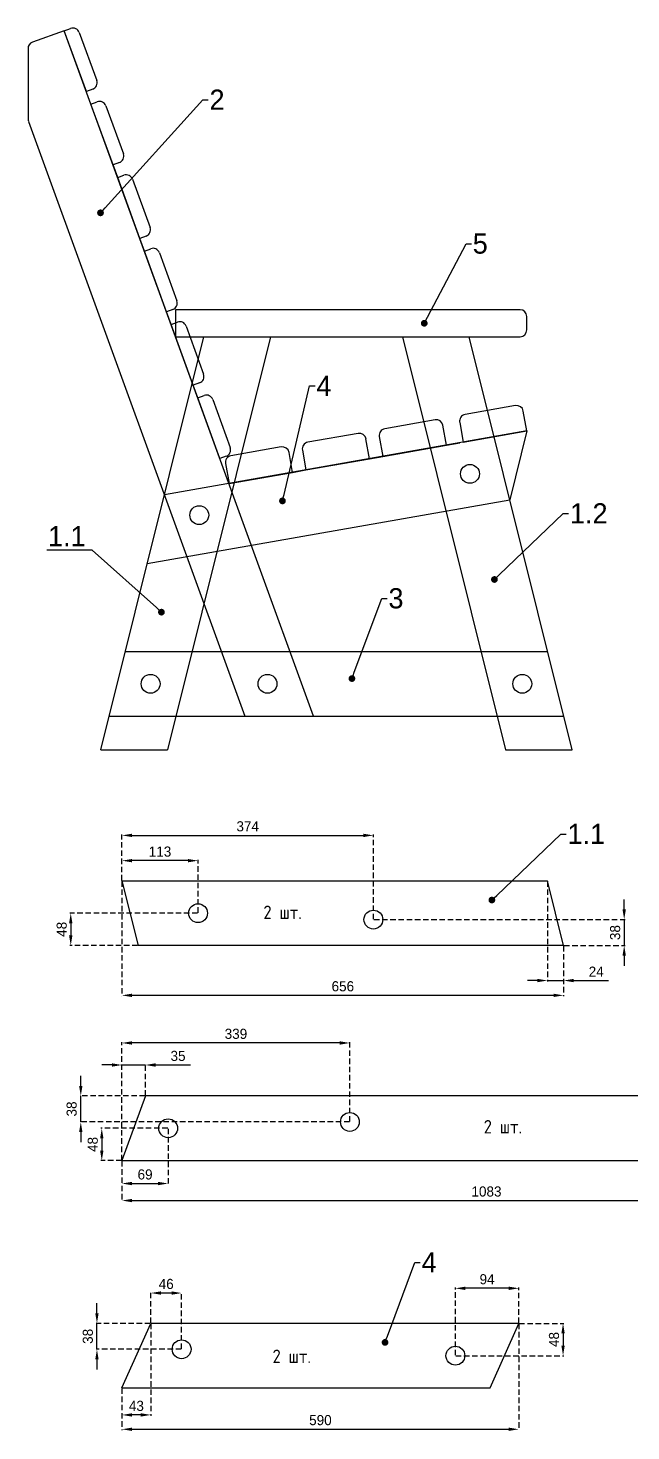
# Model space of a CAD drawing. Header units: millimetres. Extents: x 1392 to 3610, y -951 to 1132.
# Drawn here: x 1392 to 2288, y -951 to 1132 of the extents above; entities that cross this region are included whole.
import ezdxf
from ezdxf import colors
from ezdxf.entities.mleader import LeaderData, LeaderLine
from ezdxf.math import Vec2, Vec3

# ---------------------------------------------------------------- set-up
doc = ezdxf.new("R2010")
doc.units = ezdxf.units.MM
doc.linetypes.add('Êîíä3', pattern=[12.192, 8.128, -4.064])
doc.layers.add('annotate', color=7, linetype='Continuous')
doc.layers.add('Размер', color=7, linetype='Continuous')
doc.styles.get("Standard").update_dxf_attribs({"font": 'FreeMono.ttf'})
doc.dimstyles.new('ISO-25', dxfattribs={"dimtxt": 2.5, "dimasz": 2.5, "dimexe": 1.25, "dimexo": 0.625, "dimtad": 1, "dimtxsty": 'Standard', "dimcen": 2.5, "dimadec": 0, "dimazin": 0, "dimtfac": 1, "dimtmove": 0, "dimatfit": 3, "dimfxl": 1, "dimarcsym": 0})

# ---------------------------------------------------------------- blocks, each defined once
blk = doc.blocks.new('_Dot')
at = {"color": 0, "linetype": 'ByBlock', "lineweight": -2}
blk.add_line((-0.5, 0), (-1, 0), dxfattribs=at)
at = {"color": 0, "linetype": 'ByBlock', "const_width": 0.5}
blk.add_lwpolyline([(-0.25, 0, 1), (0.25, 0, 1)], format="xyb", close=True, dxfattribs=at)
blk = doc.blocks.new('*D27')
at = {"layer": 'Defpoints', "color": 0}
for p in [(1531.4, -549.4), (2614.4, -549.4), (2614.4, -608.7)]:
    blk.add_point(p, dxfattribs=at)
at = {"layer": 'Размер', "color": 0, "linetype": 'Êîíä3', "lineweight": -2}
for p, q in [((1531.4, -550.1), (1531.4, -609.9)), ((2614.4, -550.1), (2614.4, -609.9))]:
    blk.add_line(p, q, dxfattribs=at)
at = {"layer": 'Размер', "color": 0, "lineweight": -2}
blk.add_line((1546.4, -608.7), (2599.4, -608.7), dxfattribs=at)
at = {"layer": 'Размер', "color": 0}
for points in [[(1546.4, -606.2), (1546.4, -611.2), (1531.4, -608.7)], [(2599.4, -611.2), (2599.4, -606.2), (2614.4, -608.7)]]:
    blk.add_solid(points, dxfattribs=at)
at = {"layer": 'Размер', "color": 0, "insert": (2072.9, -595.3), "char_height": 15, "attachment_point": 5}
blk.add_mtext('1083', dxfattribs=at)
blk = doc.blocks.new('*D28')
at = {"layer": 'Defpoints', "color": 0}
for p in [(1566.3, -407.4), (1566.3, -453.4), (1531.4, -549.4)]:
    blk.add_point(p, dxfattribs=at)
at = {"layer": 'Размер', "color": 0, "lineweight": -2}
for p, q in [((1516.4, -407.4), (1501.4, -407.4)), ((1531.4, -407.4), (1566.3, -407.4)), ((1581.3, -407.4), (1633.1, -407.4))]:
    blk.add_line(p, q, dxfattribs=at)
at = {"layer": 'Размер', "color": 0, "linetype": 'Êîíä3', "lineweight": -2}
for p, q in [((1531.4, -548.8), (1531.4, -406.2)), ((1566.3, -452.8), (1566.3, -406.2))]:
    blk.add_line(p, q, dxfattribs=at)
at = {"layer": 'Размер', "color": 0}
for points in [[(1516.4, -409.9), (1516.4, -404.9), (1531.4, -407.4)], [(1581.3, -404.9), (1581.3, -409.9), (1566.3, -407.4)]]:
    blk.add_solid(points, dxfattribs=at)
at = {"layer": 'Размер', "color": 0, "insert": (1614.7, -394), "char_height": 15, "attachment_point": 5}
blk.add_mtext('35', dxfattribs=at)
blk = doc.blocks.new('*D29')
at = {"layer": 'Defpoints', "color": 0}
for p in [(1600, -501.4), (1531.4, -549.4), (1600, -583.4)]:
    blk.add_point(p, dxfattribs=at)
at = {"layer": 'Размер', "color": 0, "linetype": 'Êîíä3', "lineweight": -2}
for p, q in [((1600, -502.1), (1600, -584.7)), ((1531.4, -550.1), (1531.4, -584.7))]:
    blk.add_line(p, q, dxfattribs=at)
at = {"layer": 'Размер', "color": 0, "lineweight": -2}
blk.add_line((1546.4, -583.4), (1585, -583.4), dxfattribs=at)
at = {"layer": 'Размер', "color": 0}
for points in [[(1546.4, -580.9), (1546.4, -585.9), (1531.4, -583.4)], [(1585, -585.9), (1585, -580.9), (1600, -583.4)]]:
    blk.add_solid(points, dxfattribs=at)
at = {"layer": 'Размер', "color": 0, "insert": (1565.7, -570), "char_height": 15, "attachment_point": 5}
blk.add_mtext('69', dxfattribs=at)
blk = doc.blocks.new('*D30')
at = {"layer": 'Defpoints', "color": 0}
for p in [(1600, -501.4), (1501.4, -549.4), (1531.4, -549.4)]:
    blk.add_point(p, dxfattribs=at)
at = {"layer": 'Размер', "color": 0, "linetype": 'Êîíä3', "lineweight": -2}
for p, q in [((1599.3, -501.4), (1500.2, -501.4)), ((1530.8, -549.4), (1500.2, -549.4))]:
    blk.add_line(p, q, dxfattribs=at)
at = {"layer": 'Размер', "color": 0, "lineweight": -2}
blk.add_line((1501.4, -516.4), (1501.4, -534.4), dxfattribs=at)
at = {"layer": 'Размер', "color": 0}
for points in [[(1503.9, -516.4), (1498.9, -516.4), (1501.4, -501.4)], [(1498.9, -534.4), (1503.9, -534.4), (1501.4, -549.4)]]:
    blk.add_solid(points, dxfattribs=at)
at = {"layer": 'Размер', "color": 0, "insert": (1488, -525.4), "char_height": 15, "attachment_point": 5, "rotation": 90}
blk.add_mtext('48', dxfattribs=at)
blk = doc.blocks.new('*D31')
at = {"layer": 'Defpoints', "color": 0}
for p in [(1531.4, -374.7), (1870, -491.9), (1531.4, -549.4)]:
    blk.add_point(p, dxfattribs=at)
at = {"layer": 'Размер', "color": 0, "linetype": 'Êîíä3', "lineweight": -2}
for p, q in [((1531.4, -548.8), (1531.4, -373.4)), ((1870, -491.3), (1870, -373.4))]:
    blk.add_line(p, q, dxfattribs=at)
at = {"layer": 'Размер', "color": 0, "lineweight": -2}
blk.add_line((1855, -374.7), (1546.4, -374.7), dxfattribs=at)
at = {"layer": 'Размер', "color": 0}
for points in [[(1546.4, -372.2), (1546.4, -377.2), (1531.4, -374.7)], [(1855, -377.2), (1855, -372.2), (1870, -374.7)]]:
    blk.add_solid(points, dxfattribs=at)
at = {"layer": 'Размер', "color": 0, "insert": (1700.7, -361.2), "char_height": 15, "attachment_point": 5}
blk.add_mtext('339', dxfattribs=at)
blk = doc.blocks.new('*D32')
at = {"layer": 'Defpoints', "color": 0}
for p in [(1470.2, -453.4), (1566.3, -453.4), (1870, -491.9)]:
    blk.add_point(p, dxfattribs=at)
at = {"layer": 'Размер', "color": 0, "lineweight": -2}
for p, q in [((1470.2, -438.4), (1470.2, -423.4)), ((1470.2, -491.9), (1470.2, -453.4)), ((1470.2, -506.9), (1470.2, -521.9))]:
    blk.add_line(p, q, dxfattribs=at)
at = {"layer": 'Размер', "color": 0, "linetype": 'Êîíä3', "lineweight": -2}
for p, q in [((1565.7, -453.4), (1468.9, -453.4)), ((1869.4, -491.9), (1468.9, -491.9))]:
    blk.add_line(p, q, dxfattribs=at)
at = {"layer": 'Размер', "color": 0}
for points in [[(1467.7, -438.4), (1472.7, -438.4), (1470.2, -453.4)], [(1472.7, -506.9), (1467.7, -506.9), (1470.2, -491.9)]]:
    blk.add_solid(points, dxfattribs=at)
at = {"layer": 'Размер', "color": 0, "insert": (1456.7, -472.7), "char_height": 15, "attachment_point": 5, "rotation": 90}
blk.add_mtext('38', dxfattribs=at)
blk = doc.blocks.new('*D42')
at = {"layer": 'Defpoints', "color": 0}
for p in [(1531.4, -134), (2187.5, -230), (1531.4, -304)]:
    blk.add_point(p, dxfattribs=at)
at = {"layer": 'Размер', "color": 0, "linetype": 'Êîíä3', "lineweight": -2}
for p, q in [((1531.4, -134.6), (1531.4, -305.3)), ((2187.5, -230.6), (2187.5, -305.3))]:
    blk.add_line(p, q, dxfattribs=at)
at = {"layer": 'Размер', "color": 0, "lineweight": -2}
blk.add_line((2172.5, -304), (1546.4, -304), dxfattribs=at)
at = {"layer": 'Размер', "color": 0}
for points in [[(1546.4, -301.5), (1546.4, -306.5), (1531.4, -304)], [(2172.5, -306.5), (2172.5, -301.5), (2187.5, -304)]]:
    blk.add_solid(points, dxfattribs=at)
at = {"layer": 'Размер', "color": 0, "insert": (1859.5, -290.6), "char_height": 15, "attachment_point": 5}
blk.add_mtext('656', dxfattribs=at)
blk = doc.blocks.new('*D43')
at = {"layer": 'Defpoints', "color": 0}
for p in [(2163.6, -134), (2187.5, -230), (2187.5, -282)]:
    blk.add_point(p, dxfattribs=at)
at = {"layer": 'Размер', "color": 0, "linetype": 'Êîíä3', "lineweight": -2}
for p, q in [((2163.6, -134.6), (2163.6, -283.2)), ((2187.5, -230.6), (2187.5, -283.2))]:
    blk.add_line(p, q, dxfattribs=at)
at = {"layer": 'Размер', "color": 0, "lineweight": -2}
for p, q in [((2148.6, -282), (2133.6, -282)), ((2163.6, -282), (2187.5, -282)), ((2202.5, -282), (2254.3, -282))]:
    blk.add_line(p, q, dxfattribs=at)
at = {"layer": 'Размер', "color": 0}
for points in [[(2148.6, -284.5), (2148.6, -279.5), (2163.6, -282)], [(2202.5, -279.5), (2202.5, -284.5), (2187.5, -282)]]:
    blk.add_solid(points, dxfattribs=at)
at = {"layer": 'Размер', "color": 0, "insert": (2235.9, -268.8), "char_height": 15, "attachment_point": 5}
blk.add_mtext('24', dxfattribs=at)
blk = doc.blocks.new('*D44')
at = {"layer": 'Defpoints', "color": 0}
for p in [(1531.4, -104), (1531.4, -134), (1644.4, -182)]:
    blk.add_point(p, dxfattribs=at)
at = {"layer": 'Размер', "color": 0, "linetype": 'Êîíä3', "lineweight": -2}
for p, q in [((1531.4, -133.4), (1531.4, -102.8)), ((1644.4, -181.4), (1644.4, -102.8))]:
    blk.add_line(p, q, dxfattribs=at)
at = {"layer": 'Размер', "color": 0, "lineweight": -2}
blk.add_line((1629.4, -104), (1546.4, -104), dxfattribs=at)
at = {"layer": 'Размер', "color": 0}
for points in [[(1546.4, -101.5), (1546.4, -106.5), (1531.4, -104)], [(1629.4, -106.5), (1629.4, -101.5), (1644.4, -104)]]:
    blk.add_solid(points, dxfattribs=at)
at = {"layer": 'Размер', "color": 0, "insert": (1587.9, -90.6), "char_height": 15, "attachment_point": 5}
blk.add_mtext('113', dxfattribs=at)
blk = doc.blocks.new('*D45')
at = {"layer": 'Defpoints', "color": 0}
for p in [(1904.9, -66.5), (1531.4, -134), (1904.9, -191.5)]:
    blk.add_point(p, dxfattribs=at)
at = {"layer": 'Размер', "color": 0, "linetype": 'Êîíä3', "lineweight": -2}
for p, q in [((1531.4, -133.4), (1531.4, -65.3)), ((1904.9, -190.9), (1904.9, -65.3))]:
    blk.add_line(p, q, dxfattribs=at)
at = {"layer": 'Размер', "color": 0, "lineweight": -2}
blk.add_line((1546.4, -66.5), (1889.9, -66.5), dxfattribs=at)
at = {"layer": 'Размер', "color": 0}
for points in [[(1546.4, -64), (1546.4, -69), (1531.4, -66.5)], [(1889.9, -69), (1889.9, -64), (1904.9, -66.5)]]:
    blk.add_solid(points, dxfattribs=at)
at = {"layer": 'Размер', "color": 0, "insert": (1718.2, -53.1), "char_height": 15, "attachment_point": 5}
blk.add_mtext('374', dxfattribs=at)
blk = doc.blocks.new('*D46')
at = {"layer": 'Defpoints', "color": 0}
for p in [(1904.9, -191.5), (2187.5, -230), (2277.5, -230)]:
    blk.add_point(p, dxfattribs=at)
at = {"layer": 'Размер', "color": 0, "lineweight": -2}
for p, q in [((2277.5, -176.5), (2277.5, -161.5)), ((2277.5, -191.5), (2277.5, -230)), ((2277.5, -245), (2277.5, -260))]:
    blk.add_line(p, q, dxfattribs=at)
at = {"layer": 'Размер', "color": 0, "linetype": 'Êîíä3', "lineweight": -2}
for p, q in [((1905.6, -191.5), (2278.8, -191.5)), ((2188.2, -230), (2278.8, -230))]:
    blk.add_line(p, q, dxfattribs=at)
at = {"layer": 'Размер', "color": 0}
for points in [[(2275, -176.5), (2280, -176.5), (2277.5, -191.5)], [(2280, -245), (2275, -245), (2277.5, -230)]]:
    blk.add_solid(points, dxfattribs=at)
at = {"layer": 'Размер', "color": 0, "insert": (2264.1, -210.8), "char_height": 15, "attachment_point": 5, "rotation": 90}
blk.add_mtext('38', dxfattribs=at)
blk = doc.blocks.new('*D47')
at = {"layer": 'Defpoints', "color": 0}
for p in [(1644.4, -182), (1455.3, -230), (1555.3, -230)]:
    blk.add_point(p, dxfattribs=at)
at = {"layer": 'Размер', "color": 0, "linetype": 'Êîíä3', "lineweight": -2}
for p, q in [((1643.8, -182), (1454.1, -182)), ((1554.7, -230), (1454.1, -230))]:
    blk.add_line(p, q, dxfattribs=at)
at = {"layer": 'Размер', "color": 0, "lineweight": -2}
blk.add_line((1455.3, -197), (1455.3, -215), dxfattribs=at)
at = {"layer": 'Размер', "color": 0}
for points in [[(1457.8, -197), (1452.8, -197), (1455.3, -182)], [(1452.8, -215), (1457.8, -215), (1455.3, -230)]]:
    blk.add_solid(points, dxfattribs=at)
at = {"layer": 'Размер', "color": 0, "insert": (1441.9, -206), "char_height": 15, "attachment_point": 5, "rotation": 90}
blk.add_mtext('48', dxfattribs=at)
blk = doc.blocks.new('*D52')
at = {"layer": 'Defpoints', "color": 0}
for p in [(2120.9, -791), (1531.4, -887), (2120.9, -948.3)]:
    blk.add_point(p, dxfattribs=at)
at = {"layer": 'Размер', "color": 0, "linetype": 'Êîíä3', "lineweight": -2}
for p, q in [((2120.9, -791.6), (2120.9, -949.5)), ((1531.4, -887.6), (1531.4, -949.5))]:
    blk.add_line(p, q, dxfattribs=at)
at = {"layer": 'Размер', "color": 0, "lineweight": -2}
blk.add_line((1546.4, -948.3), (2105.9, -948.3), dxfattribs=at)
at = {"layer": 'Размер', "color": 0}
for points in [[(1546.4, -945.8), (1546.4, -950.8), (1531.4, -948.3)], [(2105.9, -950.8), (2105.9, -945.8), (2120.9, -948.3)]]:
    blk.add_solid(points, dxfattribs=at)
at = {"layer": 'Размер', "color": 0, "insert": (1826.2, -934.8), "char_height": 15, "attachment_point": 5}
blk.add_mtext('590', dxfattribs=at)
blk = doc.blocks.new('*D53')
at = {"layer": 'Defpoints', "color": 0}
for p in [(1494.2, -791), (1574.2, -791), (1620, -829.5)]:
    blk.add_point(p, dxfattribs=at)
at = {"layer": 'Размер', "color": 0, "lineweight": -2}
for p, q in [((1494.2, -776), (1494.2, -761)), ((1494.2, -829.5), (1494.2, -791)), ((1494.2, -844.5), (1494.2, -859.5))]:
    blk.add_line(p, q, dxfattribs=at)
at = {"layer": 'Размер', "color": 0, "linetype": 'Êîíä3', "lineweight": -2}
for p, q in [((1573.5, -791), (1492.9, -791)), ((1619.4, -829.5), (1492.9, -829.5))]:
    blk.add_line(p, q, dxfattribs=at)
at = {"layer": 'Размер', "color": 0}
for points in [[(1491.7, -776), (1496.7, -776), (1494.2, -791)], [(1496.7, -844.5), (1491.7, -844.5), (1494.2, -829.5)]]:
    blk.add_solid(points, dxfattribs=at)
at = {"layer": 'Размер', "color": 0, "insert": (1480.7, -810.3), "char_height": 15, "attachment_point": 5, "rotation": 90}
blk.add_mtext('38', dxfattribs=at)
blk = doc.blocks.new('*D54')
at = {"layer": 'Defpoints', "color": 0}
for p in [(1574.2, -746), (1574.2, -791), (1620, -829.5)]:
    blk.add_point(p, dxfattribs=at)
at = {"layer": 'Размер', "color": 0, "linetype": 'Êîíä3', "lineweight": -2}
for p, q in [((1574.2, -790.4), (1574.2, -744.8)), ((1620, -828.9), (1620, -744.8))]:
    blk.add_line(p, q, dxfattribs=at)
at = {"layer": 'Размер', "color": 0, "lineweight": -2}
blk.add_line((1605, -746), (1589.2, -746), dxfattribs=at)
at = {"layer": 'Размер', "color": 0}
for points in [[(1589.2, -743.5), (1589.2, -748.5), (1574.2, -746)], [(1605, -748.5), (1605, -743.5), (1620, -746)]]:
    blk.add_solid(points, dxfattribs=at)
at = {"layer": 'Размер', "color": 0, "insert": (1597.1, -732.6), "char_height": 15, "attachment_point": 5}
blk.add_mtext('46', dxfattribs=at)
blk = doc.blocks.new('*D55')
at = {"layer": 'Defpoints', "color": 0}
for p in [(1574.2, -791), (1531.4, -887), (1531.4, -927)]:
    blk.add_point(p, dxfattribs=at)
at = {"layer": 'Размер', "color": 0, "linetype": 'Êîíä3', "lineweight": -2}
for p, q in [((1574.2, -791.6), (1574.2, -928.3)), ((1531.4, -887.6), (1531.4, -928.3))]:
    blk.add_line(p, q, dxfattribs=at)
at = {"layer": 'Размер', "color": 0, "lineweight": -2}
blk.add_line((1559.2, -927), (1546.4, -927), dxfattribs=at)
at = {"layer": 'Размер', "color": 0}
for points in [[(1546.4, -924.5), (1546.4, -929.5), (1531.4, -927)], [(1559.2, -929.5), (1559.2, -924.5), (1574.2, -927)]]:
    blk.add_solid(points, dxfattribs=at)
at = {"layer": 'Размер', "color": 0, "insert": (1552.8, -913.6), "char_height": 15, "attachment_point": 5}
blk.add_mtext('43', dxfattribs=at)
blk = doc.blocks.new('*D56')
at = {"layer": 'Defpoints', "color": 0}
for p in [(2026.7, -739), (2120.9, -791), (2026.7, -839)]:
    blk.add_point(p, dxfattribs=at)
at = {"layer": 'Размер', "color": 0, "linetype": 'Êîíä3', "lineweight": -2}
for p, q in [((2026.7, -838.4), (2026.7, -737.8)), ((2120.9, -790.4), (2120.9, -737.8))]:
    blk.add_line(p, q, dxfattribs=at)
at = {"layer": 'Размер', "color": 0, "lineweight": -2}
blk.add_line((2105.9, -739), (2041.7, -739), dxfattribs=at)
at = {"layer": 'Размер', "color": 0}
for points in [[(2041.7, -736.5), (2041.7, -741.5), (2026.7, -739)], [(2105.9, -741.5), (2105.9, -736.5), (2120.9, -739)]]:
    blk.add_solid(points, dxfattribs=at)
at = {"layer": 'Размер', "color": 0, "insert": (2073.8, -725.6), "char_height": 15, "attachment_point": 5}
blk.add_mtext('94', dxfattribs=at)
blk = doc.blocks.new('*D57')
at = {"layer": 'Defpoints', "color": 0}
for p in [(2120.9, -791), (2026.7, -839), (2186.7, -839)]:
    blk.add_point(p, dxfattribs=at)
at = {"layer": 'Размер', "color": 0, "linetype": 'Êîíä3', "lineweight": -2}
for p, q in [((2121.5, -791), (2187.9, -791)), ((2027.3, -839), (2187.9, -839))]:
    blk.add_line(p, q, dxfattribs=at)
at = {"layer": 'Размер', "color": 0, "lineweight": -2}
blk.add_line((2186.7, -806), (2186.7, -824), dxfattribs=at)
at = {"layer": 'Размер', "color": 0}
for points in [[(2189.2, -806), (2184.2, -806), (2186.7, -791)], [(2184.2, -824), (2189.2, -824), (2186.7, -839)]]:
    blk.add_solid(points, dxfattribs=at)
at = {"layer": 'Размер', "color": 0, "insert": (2173.3, -815), "char_height": 15, "attachment_point": 5, "rotation": 90}
blk.add_mtext('48', dxfattribs=at)

msp = doc.modelspace()

# ---------------------------------------------------------------- linework, layer by layer
for p, q in [((1445.7, 1128.2), (1398.4, 1111.1)), ((1445.7, 1128.2), (1455.1, 1131.7)), ((1816.1, 110.6), (1445.7, 1128.2)), ((1478.5, 1038), (1445.7, 1128.2)), ((1445.7, 1128.2), (1445.7, 1128.2)), ((1467.9, 1125.7), (1493.9, 1054.3)), ((1391.8, 1101.7), (1391.8, 997.2)), ((1487.9, 1041.5), (1478.5, 1038)), ((1485.3, 1019.2), (1494.7, 1022.7)), ((1518.2, 929), (1485.3, 1019.2)), ((1485.3, 1019.2), (1485.3, 1019.2)), ((1507.5, 1016.7), (1533.5, 945.3)), ((1392.5, 993.7), (1713.9, 110.6)), ((1527.6, 932.5), (1518.2, 929)), ((1525, 910.2), (1518.2, 929)), ((1525, 910.2), (1534.4, 913.7)), ((1557.8, 820), (1525, 910.2)), ((1547.2, 907.7), (1573.2, 836.3)), ((1567.2, 823.4), (1557.8, 820)), ((1564.7, 801.2), (1557.8, 820)), ((1564.7, 801.2), (1574.1, 804.7)), ((1597.5, 711), (1564.7, 801.2)), ((1586.9, 798.7), (1612.9, 727.3)), ((1606.9, 714.4), (1597.5, 711)), ((1604.4, 692.2), (1597.5, 711)), ((1604.4, 692.2), (1613.7, 695.7)), ((1637.2, 602), (1604.4, 692.2)), ((1626.6, 689.7), (1652.6, 618.3)), ((1500, 60.6), (1652.9, 674)), ((1751.9, 674), (1598.9, 60.6)), ((1646.6, 605.4), (1637.2, 602)), ((1644, 583.2), (1637.2, 602)), ((1644, 583.2), (1653.4, 586.6)), ((1676.9, 493), (1644, 583.2)), ((1666.2, 580.7), (1692.2, 509.3)), ((2132.8, 534), (1594.4, 439)), ((2132.8, 534), (2107.4, 432)), ((2013.4, 512.9), (2033.1, 516.4)), ((1686.3, 496.4), (1676.9, 493)), ((1899.1, 492.7), (1918.8, 496.2)), ((1784.9, 472.6), (1804.6, 476.1)), ((1568.9, 337), (2107.4, 432)), ((1536.4, 206.6), (2163.6, 206.6)), ((1512.5, 110.6), (2187.5, 110.6)), ((1500, 60.6), (1598.9, 60.6)), ((1531.4, -134), (2163.6, -134)), ((1531.4, -134), (1555.3, -230)), ((2187.5, -230), (2163.6, -134)), ((2187.5, -230), (1555.3, -230)), ((1566.3, -453.4), (1531.4, -549.4)), ((2508, -453.4), (1566.3, -453.4)), ((1531.4, -549.4), (2614.4, -549.4)), ((1531.4, -887), (1574.2, -791)), ((2120.9, -791), (1574.2, -791)), ((2078.2, -887), (2120.9, -791)), ((1531.4, -887), (2078.2, -887))]:
    msp.add_line(p, q)
msp.add_lwpolyline([(1948.1, 674), (2101.1, 60.6), (2200, 60.6), (2047.1, 674)])
for centre, start, end in [((1458.5, 1122.3), 20, 110), ((1401.8, 1101.7), 110, 180), ((1484.5, 1050.9), 290, 20), ((1498.1, 1013.3), 20, 110), ((1401.8, 997.2), 180, 200), ((1524.1, 941.9), 290, 20), ((1537.8, 904.3), 20, 110), ((1563.8, 832.8), 290, 20), ((1577.5, 795.3), 20, 110), ((1603.5, 723.8), 290, 20), ((1617.2, 686.3), 20, 110), ((1643.2, 614.8), 290, 20), ((1656.8, 577.3), 20, 110), ((1682.8, 505.8), 290, 20)]:
    msp.add_arc(centre, 10, start, end)
at = {"layer": 'annotate'}
for p, q in [((2122.8, 714), (1611, 714)), ((1611, 714), (1611, 674)), ((2132.8, 684), (2132.8, 704)), ((1611, 674), (2122.8, 674)), ((2116, 571.6), (2041.2, 558.4)), ((2132.8, 534), (2127.6, 563.5)), ((1996.6, 550.5), (1921.7, 537.3)), ((2013.4, 512.9), (2008.2, 542.4)), ((2033.1, 546.8), (2038.3, 517.3)), ((1882.3, 530.4), (1807.5, 517.2)), ((1899.1, 492.7), (1893.9, 522.3)), ((1913.6, 525.8), (1918.8, 496.2)), ((2038.3, 517.3), (2132.8, 534)), ((1768.1, 510.3), (1693.3, 497.1)), ((1784.9, 472.6), (1779.7, 502.1)), ((1799.4, 505.6), (1804.6, 476.1)), ((1918.8, 496.2), (2013.4, 512.9)), ((1685.1, 485.5), (1690.4, 455.9)), ((1804.6, 476.1), (1899.1, 492.7)), ((1690.4, 455.9), (1784.9, 472.6))]:
    msp.add_line(p, q, dxfattribs=at)
for centre in [(2048.4, 470.3), (1646.2, 409.1), (1573.9, 158.6), (1747.5, 158.6), (2126.1, 158.6), (1644.4, -182), (1904.9, -191.5), (1870, -491.9), (1600, -501.4), (1620, -829.5), (2026.7, -839)]:
    msp.add_circle(centre, 14, dxfattribs=at)
for centre, start, end in [((2122.8, 704), 0, 90), ((2122.8, 684), 270, 0), ((2117.8, 561.8), 10, 100), ((1998.3, 540.7), 10, 100), ((2042.9, 548.6), 100, 190), ((1884.1, 520.6), 10, 100), ((1923.5, 527.5), 100, 190), ((1769.8, 500.4), 10, 100), ((1809.2, 507.4), 100, 190), ((1695, 487.2), 100, 190)]:
    msp.add_arc(centre, 10, start, end, dxfattribs=at)

# ---------------------------------------------------------------- texts
at = {"char_height": 20, "width": 100, "attachment_point": 5}
for insert in [(1770, -180.7), (2097.3, -499.1), (1783.6, -840)]:
    msp.add_mtext('\\Fisocp.shx|c204;2 шт.', dxfattribs=dict(at, insert=insert))

# ---------------------------------------------------------------- dimensions: what is measured, and where the dimension line sits
at = {"layer": 'Размер'}
for base, p1, p2, picture, middle in [((1904.9427, -66.5301), (1531.4082, -134), (1904.9427, -191.5301), '*D45', (1718.1755, -53.0976)), ((1531.4, -104), (1644.4, -182), (1531.4, -134), '*D44', (1587.9, -90.6)), ((1531.4, -304), (2187.5, -230), (1531.4, -134), '*D42', (1859.5, -290.6)), ((2187.5, -282), (2163.6, -134), (2187.5, -230), '*D43', (2235.9, -268.8)), ((1531.4, -374.7), (1870, -491.9), (1531.4, -549.4), '*D31', (1700.7, -361.2)), ((1566.3, -407.4), (1531.4, -549.4), (1566.3, -453.4), '*D28', (1614.7, -394)), ((1600, -583.4), (1531.4, -549.4), (1600, -501.4), '*D29', (1565.7, -570)), ((2614.4, -608.7), (1531.4, -549.4), (2614.4, -549.4), '*D27', (2072.9, -595.3)), ((1574.2, -746), (1620, -829.5), (1574.2, -791), '*D54', (1597.1, -732.6)), ((2026.7, -739), (2120.9, -791), (2026.7, -839), '*D56', (2073.8, -725.6)), ((2120.9151, -948.2671), (1531.4082, -887.0171), (2120.9151, -791.0171), '*D52', (1826.1617, -934.8346)), ((1531.4, -927), (1574.2, -791), (1531.4, -887), '*D55', (1552.8, -913.6))]:
    dim = msp.add_linear_dim(base=base, p1=p1, p2=p2, dimstyle='ISO-25', override={"dimtxt": 15, "dimasz": 15, "dimgap": 5, "dimdec": 0}, dxfattribs=at)
    dim.commit()
    dim.dimension.update_dxf_attribs({"geometry": picture, "text_midpoint": middle})
for base, p1, p2, picture, middle in [((2277.5336, -230), (1904.9427, -191.5301), (2187.5336, -230), '*D46', (2264.1011, -210.7651)), ((1455.3, -230), (1644.4, -182), (1555.3, -230), '*D47', (1441.9, -206)), ((1470.1582, -453.4383), (1870.027, -491.9082), (1566.3494, -453.4383), '*D32', (1456.7257, -472.6732)), ((1501.4, -549.4), (1600, -501.4), (1531.4, -549.4), '*D30', (1488, -525.4)), ((1494.1502, -791.0171), (1619.9968, -829.487), (1574.1502, -791.0171), '*D53', (1480.7177, -810.252)), ((2186.7, -839), (2120.9, -791), (2026.7, -839), '*D57', (2173.3, -815))]:
    dim = msp.add_linear_dim(base=base, p1=p1, p2=p2, angle=90, dimstyle='ISO-25', override={"dimtxt": 15, "dimasz": 15, "dimgap": 5, "dimdec": 0}, dxfattribs=at)
    dim.commit()
    dim.dimension.update_dxf_attribs({"geometry": picture, "text_midpoint": middle})

# ---------------------------------------------------------------- leaders
ml = msp.add_multileader_mtext('Standard')
ml.set_content('2')
ml.set_leader_properties()
ml.set_arrow_properties(name='DOT')
ml.build(insert=Vec2(0, 0))
ml.multileader.update_dxf_attribs({"text_right_attachment_type": 6, "arrow_head_size": 10})
ctx = ml.context
ctx.base_point, ctx.char_height, ctx.arrow_head_size, ctx.plane_origin = Vec3(1659.5, 1025.9), 30, 10, Vec3(-600.5, 1019.9)
ctx.right_attachment = 6
notes = []
notes.append((ctx, [(0, (1, 1, 0), (1651.5, 1025.9), (1, 0), 8, [(0, [(1499.5, 857.9)], 0, [])])]))
ctx.mtext.insert = Vec3(1661.5, 1040.9)
ml = msp.add_multileader_mtext('Standard')
ml.set_content('5')
ml.set_leader_properties()
ml.set_arrow_properties(name='DOT')
ml.build(insert=Vec2(0, 0))
ml.multileader.update_dxf_attribs({"text_right_attachment_type": 6, "arrow_head_size": 10})
ctx = ml.context
ctx.base_point, ctx.char_height, ctx.arrow_head_size, ctx.plane_origin = Vec3(2050.5, 811.9), 30, 10, Vec3(-119.5, 855.9)
ctx.right_attachment = 6
notes.append((ctx, [(0, (1, 1, 0), (2042.5, 811.9), (1, 0), 8, [(0, [(1980.5, 693.9)], 0, [])])]))
ctx.mtext.insert = Vec3(2052.5, 827.3)
ml = msp.add_multileader_mtext('Standard')
ml.set_content('4')
ml.set_leader_properties()
ml.set_arrow_properties(name='DOT')
ml.build(insert=Vec2(0, 0))
ml.multileader.update_dxf_attribs({"text_right_attachment_type": 6, "arrow_head_size": 10})
ctx = ml.context
ctx.base_point, ctx.char_height, ctx.arrow_head_size, ctx.plane_origin = Vec3(1818.2, 601), 30, 10, Vec3(179.8, 165.2)
ctx.right_attachment = 6
notes.append((ctx, [(0, (1, 1, 0), (1810.2, 601), (1, 0), 8, [(0, [(1769.8, 430.2)], 0, [])])]))
ctx.mtext.insert = Vec3(1820.2, 616)
ml = msp.add_multileader_mtext('Standard')
ml.set_content('1.2')
ml.set_leader_properties()
ml.set_arrow_properties(name='DOT')
ml.build(insert=Vec2(0, 0))
ml.multileader.update_dxf_attribs({"text_right_attachment_type": 6, "arrow_head_size": 10})
ctx = ml.context
ctx.base_point, ctx.char_height, ctx.arrow_head_size, ctx.plane_origin = Vec3(2195, 411.3), 30, 10, Vec3(494.7, 48.5)
ctx.right_attachment = 6
notes.append((ctx, [(0, (1, 1, 0), (2187, 411.3), (1, 0), 8, [(0, [(2084.7, 313.5)], 0, [])])]))
ctx.mtext.insert = Vec3(2197, 426.7)
ml = msp.add_multileader_mtext('Standard')
ml.set_content('1.1')
ml.set_leader_properties()
ml.set_arrow_properties(name='DOT')
ml.build(insert=Vec2(0, 0))
ml.multileader.update_dxf_attribs({"text_right_attachment_type": 6, "arrow_head_size": 10})
ctx = ml.context
ctx.base_point, ctx.char_height, ctx.arrow_head_size = Vec3(1455.3, 377.8), 30, 10
ctx.right_attachment, ctx.text_align_type = 6, 2
notes.append((ctx, [(0, (1, 1, 0), (1487.3, 356.8), (-1, 0), 8, [(0, [(1590, 265)], 0, [])])]))
ctx.mtext.insert, ctx.mtext.alignment = Vec3(1477.3, 392.8), 3
ml = msp.add_multileader_mtext('Standard')
ml.set_content('3')
ml.set_leader_properties()
ml.set_arrow_properties(name='DOT')
ml.build(insert=Vec2(0, 0))
ml.multileader.update_dxf_attribs({"text_right_attachment_type": 6, "arrow_head_size": 10})
ctx = ml.context
ctx.base_point, ctx.char_height, ctx.arrow_head_size, ctx.plane_origin = Vec3(1925.3, 285.2), 30, 10, Vec3(283, -98.6)
ctx.right_attachment = 6
notes.append((ctx, [(0, (1, 1, 0), (1917.3, 285.2), (1, 0), 8, [(0, [(1873, 166.4)], 0, [])])]))
ctx.mtext.insert = Vec3(1927.3, 300.6)
ml = msp.add_multileader_mtext('Standard')
ml.set_content('1.1')
ml.set_leader_properties()
ml.set_arrow_properties(name='DOT')
ml.build(insert=Vec2(0, 0))
ml.multileader.update_dxf_attribs({"text_right_attachment_type": 6, "arrow_head_size": 10})
ctx = ml.context
ctx.base_point, ctx.char_height, ctx.arrow_head_size, ctx.plane_origin = Vec3(2191.3, -64.7), 30, 10, Vec3(490.9, -427.5)
ctx.right_attachment = 6
notes.append((ctx, [(0, (1, 1, 0), (2183.3, -64.7), (1, 0), 8, [(0, [(2080.9, -162.5)], 0, [])])]))
ctx.mtext.insert = Vec3(2193.3, -49.3)
ml = msp.add_multileader_mtext('Standard')
ml.set_content('4')
ml.set_leader_properties()
ml.set_arrow_properties(name='DOT')
ml.build(insert=Vec2(0, 0))
ml.multileader.update_dxf_attribs({"text_right_attachment_type": 6, "arrow_head_size": 10})
ctx = ml.context
ctx.base_point, ctx.char_height, ctx.arrow_head_size, ctx.plane_origin = Vec3(1974.5, -700.5), 30, 10, Vec3(332.2, -1084.3)
ctx.right_attachment = 6
notes.append((ctx, [(0, (1, 1, 0), (1966.5, -700.5), (1, 0), 8, [(0, [(1922.2, -819.3)], 0, [])])]))
ctx.mtext.insert = Vec3(1976.5, -685.5)
for ctx, leaders in notes:
    for number, flags, end, landing, length, lines in leaders:
        leader = LeaderData()
        leader.index, (leader.has_last_leader_line, leader.has_dogleg_vector, leader.attachment_direction) = number, flags
        leader.last_leader_point, leader.dogleg_vector, leader.dogleg_length = Vec3(end), Vec3(landing), length
        for number, points, colour, breaks in lines:
            line = LeaderLine()
            line.index, line.vertices, line.color, line.breaks = number, Vec3.list(points), colors.encode_raw_color(colour), breaks
            leader.lines.append(line)
        ctx.leaders.append(leader)

doc.saveas('drawing.dxf')
